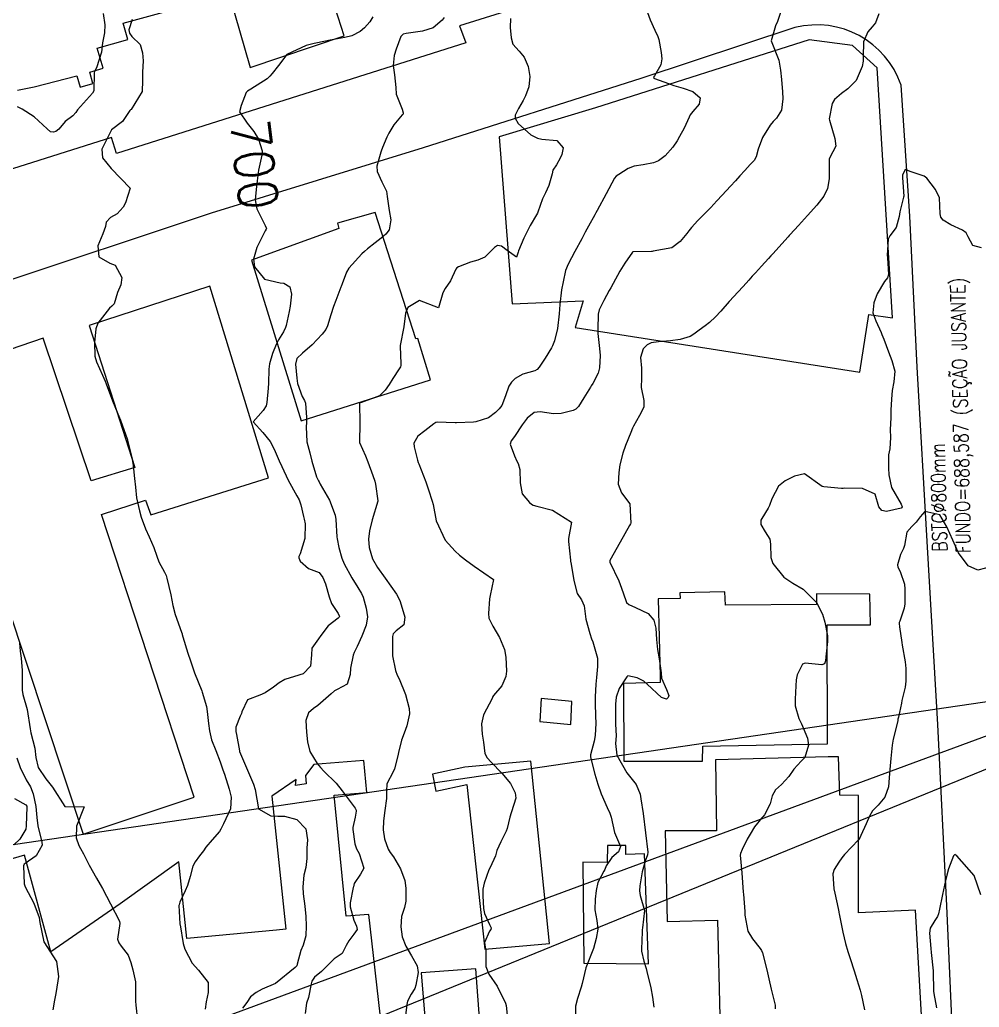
# Model space of a CAD drawing. Header units: metres. Extents: x 292545 to 299085, y 7450245 to 7463078.
# Drawn here: x 296868.1 to 296967.2, y 7452836.4 to 7452938.4 of the extents above; entities that cross this region are included whole.
import ezdxf
from ezdxf.enums import TextEntityAlignment as Align

# ---------------------------------------------------------------- set-up
doc = ezdxf.new("R2010")
doc.units = ezdxf.units.M
doc.linetypes.add('CONTINUO', pattern=[0])
for name, color, linetype in [('Cotas', 45, 'Continuous'), ('Curvas de Nivel 1m', 11, 'Continuous'), ('Curvas de Nivel 5m', 15, 'Continuous'), ('Edificações', 30, 'Continuous'), ('TEXTO', 45, 'Continuous'), ('Vias Primárias', 230, 'Continuous')]:
    doc.layers.add(name, color=color, linetype=linetype)
doc.styles.add('ROMANS', font='romans', dxfattribs={"height": 0.2})
doc.styles.add('Style-STANDARD', font='STANDARD.shx')

msp = doc.modelspace()

# ---------------------------------------------------------------- linework, layer by layer
at = {"layer": 'Curvas de Nivel 1m', "flags": 128}
for points, elevation in [([(296876.71, 7452939.03), (296876.87, 7452937.85), (296876.83, 7452937.03), (296876.63, 7452936), (296876.52, 7452935.04), (296875.99, 7452933.4), (296875.8, 7452933.05), (296875.77, 7452932.91), (296875.74, 7452931.05), (296875.6, 7452930.81), (296874.06, 7452929.07), (296873.86, 7452928.79), (296873.57, 7452928.46), (296872.77, 7452927.88), (296872.11, 7452927.08), (296871.79, 7452926.85), (296871.55, 7452926.78), (296871.27, 7452926.81), (296870.91, 7452927.1), (296869.57, 7452928.37), (296868.32, 7452929.13), (296867.84, 7452929.39)], 702), ([(296932.92, 7452939.15), (296933.18, 7452938.37), (296933.68, 7452937.3), (296933.99, 7452936.67), (296934.07, 7452936.35), (296934.31, 7452935), (296934.39, 7452934.35), (296934.28, 7452933.71), (296933.63, 7452932.6), (296933.54, 7452932.45), (296933.55, 7452932.36), (296933.62, 7452932.31), (296935.07, 7452931.79), (296935.62, 7452931.59), (296936.61, 7452931.32), (296937.61, 7452930.96), (296938.35, 7452930.3), (296938.24, 7452929.66), (296937.58, 7452928.91), (296937.32, 7452928.57), (296937.21, 7452928.31), (296936.7, 7452927.18), (296936.22, 7452926.32), (296935.98, 7452925.89), (296935.54, 7452925.22), (296934.73, 7452924.34), (296934.06, 7452923.82), (296933.52, 7452923.59), (296932.48, 7452923.41), (296931.52, 7452923.24), (296930.9, 7452923), (296929.94, 7452922.4), (296929.68, 7452922.22), (296929.5, 7452922), (296928.63, 7452920.41), (296927.7, 7452918.66), (296927.57, 7452918.43), (296927.54, 7452918.36), (296927.46, 7452918.22), (296926.82, 7452917.06), (296926.49, 7452916.44), (296926.12, 7452915.74), (296925.41, 7452914.45), (296924.72, 7452913.13), (296924.45, 7452912.46), (296924.19, 7452911.29), (296924.04, 7452910.47), (296923.86, 7452908.98), (296923.83, 7452908.47), (296923.79, 7452908.01), (296923.61, 7452906.48), (296923.3, 7452905.21), (296923.1, 7452904.68), (296922.99, 7452904.48), (296922.34, 7452903.43), (296921.73, 7452902.5), (296921.52, 7452902.25), (296921.27, 7452902.1), (296920.02, 7452901.76), (296919.25, 7452901.32), (296918.86, 7452900.93), (296918.58, 7452900.54), (296918.25, 7452899.52), (296917.88, 7452898.54), (296917.59, 7452898.18), (296917.21, 7452897.79), (296916.5, 7452897.26), (296915.2, 7452896.85), (296914.95, 7452896.82), (296913.2, 7452896.74), (296913.06, 7452896.74), (296911.2, 7452896.8), (296911.05, 7452896.76), (296910.83, 7452896.62), (296909.9, 7452895.92), (296909.18, 7452895.35), (296908.79, 7452894.65), (296908.8, 7452894.27), (296909.16, 7452892.89), (296909.23, 7452892.64), (296909.28, 7452892.51), (296910.02, 7452890.64), (296910.29, 7452889.81), (296910.68, 7452888.63), (296910.77, 7452888.3), (296911.08, 7452886.62), (296912.03, 7452884.61), (296913.04, 7452883.46), (296913.5, 7452883.06), (296914.1, 7452882.58), (296915.02, 7452881.94), (296917, 7452880.55), (296916.65, 7452878.89), (296916.6, 7452878.55), (296916.48, 7452877.04), (296916.54, 7452876.55), (296916.95, 7452875.71), (296917.63, 7452874.54), (296918.14, 7452873.32), (296918.28, 7452872.54), (296918.34, 7452871.09), (296918.28, 7452870.54), (296917.86, 7452869.56), (296917, 7452868.55), (296916.94, 7452868.47), (296916.86, 7452868.26), (296915.98, 7452866.56), (296915.76, 7452865.64), (296915.85, 7452864.56), (296915.97, 7452863.73), (296916.12, 7452862.56), (296916.35, 7452862.12), (296916.78, 7452861.68), (296917.88, 7452860.54), (296918.76, 7452859.46), (296919.25, 7452858.52), (296919.3, 7452857.96), (296918.86, 7452856.53), (296918.82, 7452856.43), (296918.71, 7452856), (296918.41, 7452854.82), (296918.31, 7452854.53), (296917.76, 7452853.46), (296917.36, 7452852.54), (296917.2, 7452852.01), (296916.66, 7452850.78), (296916.54, 7452850.55), (296916.03, 7452849.16), (296915.91, 7452848.56), (296915.9, 7452847.85), (296915.99, 7452846.56), (296916.09, 7452846.05), (296916.59, 7452844.91), (296916.75, 7452844.55), (296916.73, 7452844.4), (296916.58, 7452844.21), (296916.07, 7452843.04), (296916.16, 7452842.56), (296916.2, 7452842.21), (296916.23, 7452840.55), (296916.52, 7452839.77), (296917.38, 7452838.54), (296918.25, 7452836.77), (296918.31, 7452836.53), (296918.47, 7452835.2)], 697), ([(296946.69, 7452939.22), (296946.33, 7452938.2), (296946.13, 7452937.76), (296945.67, 7452936.21), (296946.49, 7452934.2), (296946.65, 7452933.18), (296946.76, 7452932.2), (296946.86, 7452930.95), (296946.88, 7452930.2), (296946.75, 7452929.03), (296946.25, 7452928.2), (296945.9, 7452927.87), (296945.57, 7452927.48), (296944.78, 7452926.22), (296944.33, 7452925.02), (296944.14, 7452924.23), (296943.92, 7452923.85), (296943.52, 7452923.43), (296942.95, 7452922.81), (296942.44, 7452922.25), (296942, 7452921.75), (296941.49, 7452921.2), (296940.64, 7452920.27), (296940.08, 7452919.67), (296939.46, 7452919), (296939.11, 7452918.64), (296938.78, 7452918.3), (296938.12, 7452917.63), (296937.44, 7452916.91), (296937.17, 7452916.58), (296936.97, 7452916.31), (296936.29, 7452915.46), (296935.42, 7452914.81), (296933.51, 7452914.46), (296933.41, 7452914.45), (296933.33, 7452914.45), (296931.41, 7452914.42), (296931.35, 7452914.38), (296930.56, 7452913.23), (296930.06, 7452912.4), (296929.37, 7452911.15), (296929.11, 7452910.67), (296928.97, 7452910.41), (296928.41, 7452909.36), (296927.93, 7452908.42), (296927.81, 7452907.95), (296927.77, 7452906.43), (296927.79, 7452905.95), (296927.95, 7452904.42), (296928.01, 7452903.7), (296927.95, 7452902.42), (296927.82, 7452901.86), (296927.25, 7452900.81), (296927.11, 7452900.57), (296927.02, 7452900.43), (296926.35, 7452899.32), (296925.8, 7452898.44), (296925.5, 7452898.16), (296925.22, 7452898.02), (296923.99, 7452897.69), (296923.21, 7452897.68), (296921.84, 7452897.87), (296921.21, 7452897.8), (296920.48, 7452897.23), (296919.97, 7452896.52), (296919.18, 7452895.34), (296918.83, 7452894.88), (296918.73, 7452894.53), (296919.16, 7452893.32), (296919.42, 7452892.79), (296919.55, 7452892.52), (296919.74, 7452891.93), (296919.75, 7452890.52), (296919.98, 7452889.39), (296920.71, 7452888.51), (296920.94, 7452888.34), (296921.1, 7452888.22), (296921.48, 7452888.11), (296923.09, 7452887.71), (296925.07, 7452886.46), (296924.75, 7452884.77), (296924.76, 7452884.46), (296924.97, 7452882.53), (296924.97, 7452882.46), (296925.03, 7452882.12), (296925.31, 7452880.46), (296925.65, 7452879.11), (296926.08, 7452878.44), (296926.37, 7452877.84), (296926.55, 7452876.44), (296926.94, 7452874.97), (296927.14, 7452874.43), (296927.26, 7452874.1), (296927.74, 7452872.42), (296927.75, 7452871.57), (296927.64, 7452870.42), (296927.57, 7452869.73), (296927.5, 7452868.42), (296927.51, 7452867.77), (296927.55, 7452866.42), (296927.56, 7452865.69), (296927.51, 7452864.42), (296927.4, 7452863.83), (296927.04, 7452862.43), (296927.04, 7452862.18), (296927.46, 7452860.42), (296927.78, 7452859.4), (296928.13, 7452858.42), (296928.73, 7452856.98), (296929.01, 7452856.41), (296929.15, 7452855.98), (296929.5, 7452854.4), (296930.12, 7452852.96), (296929.92, 7452852.4), (296929.23, 7452851.84), (296928.66, 7452850.98), (296928.49, 7452850.57), (296928.39, 7452850.41), (296927.8, 7452849.25), (296927.62, 7452848.42), (296927.5, 7452847.53), (296927.48, 7452846.42), (296927.69, 7452845.32), (296927.77, 7452844.42), (296927.61, 7452843.47), (296927.32, 7452842.43), (296926.53, 7452840.44), (296926.15, 7452838.8), (296926.06, 7452838.44), (296925.68, 7452837.26), (296925.48, 7452836.45), (296925.48, 7452835.44)], 696), ([(296879.69, 7452938.4), (296879.35, 7452937.34), (296879.41, 7452937), (296879.67, 7452936.66), (296880.5, 7452935.82), (296880.75, 7452934.98), (296880.81, 7452934.15), (296880.77, 7452932.98), (296880.74, 7452932.11), (296880.71, 7452930.98), (296879.58, 7452929.12), (296879.52, 7452929.06), (296879.46, 7452929), (296878.7, 7452927.87), (296877.55, 7452927.02), (296876.57, 7452925.03), (296876.61, 7452924.12), (296877.51, 7452923.02), (296879.48, 7452921), (296878.99, 7452919.48), (296878.77, 7452919.01), (296878.13, 7452918.34), (296877.45, 7452917.95), (296877, 7452917.47), (296876.92, 7452917.03), (296876.65, 7452916.26), (296876.15, 7452915.04), (296876.25, 7452913.88), (296877.4, 7452913.23), (296877.93, 7452913.01), (296878.62, 7452911.77), (296878.51, 7452911.01), (296878.17, 7452910.19), (296877.84, 7452909.02), (296877.58, 7452908.78), (296877.34, 7452908.58), (296876.16, 7452907.04), (296875.92, 7452906.44), (296875.79, 7452905.04), (296875.85, 7452903.61), (296876, 7452903.04), (296876.62, 7452901.66), (296876.91, 7452901.03), (296877, 7452900.78), (296877.23, 7452900.12), (296877.65, 7452899.02), (296877.97, 7452898.26), (296878.5, 7452897.01), (296879.17, 7452895.1), (296879.2, 7452895), (296879.22, 7452894.95), (296879.7, 7452892.99), (296879.8, 7452892.33), (296879.94, 7452890.99), (296880.03, 7452890.08), (296880.15, 7452888.99), (296880.45, 7452887.63), (296880.63, 7452886.98), (296881.07, 7452885.79), (296881.43, 7452884.97), (296881.92, 7452883.85), (296882.22, 7452882.96), (296882.44, 7452882.37), (296883.02, 7452881.31), (296883.2, 7452880.95), (296883.28, 7452880.67), (296883.67, 7452878.95), (296883.88, 7452877.86), (296884.12, 7452876.94), (296884.78, 7452875.09), (296884.84, 7452874.93), (296884.86, 7452874.86), (296884.93, 7452874.62), (296885.45, 7452872.92), (296885.7, 7452872.13), (296886.12, 7452870.92), (296886.87, 7452869.06), (296886.92, 7452868.91), (296887.35, 7452867.41), (296887.44, 7452866.9), (296887.59, 7452865.66), (296887.67, 7452864.9), (296887.88, 7452863.97), (296888.33, 7452862.89), (296888.78, 7452861.71), (296888.98, 7452861.09), (296889.05, 7452860.89), (296889.22, 7452860.43), (296889.72, 7452858.88), (296889.91, 7452858.05), (296889.85, 7452856.87), (296889.13, 7452855.3), (296888.91, 7452854.89), (296888.85, 7452854.74), (296888.7, 7452854.51), (296887.95, 7452853.64), (296887.31, 7452852.9), (296887.04, 7452852.53), (296886.66, 7452852), (296886.19, 7452851.38), (296885.94, 7452850.92), (296885.68, 7452849.87), (296885.4, 7452848.92), (296885.15, 7452848.39), (296884.61, 7452847.2), (296884.53, 7452846.93), (296884.52, 7452846.85), (296884.59, 7452845.64), (296884.62, 7452844.93), (296884.63, 7452844.88), (296884.95, 7452842.93), (296885.12, 7452842.35), (296885.88, 7452840.92), (296886.53, 7452840.19), (296887.55, 7452838.9), (296887.53, 7452837.87), (296887.32, 7452836.9), (296887.22, 7452836.16)], 701), ([(296911.92, 7452938.62), (296911.69, 7452938.34), (296910.76, 7452937.55), (296909.68, 7452937.19), (296907.99, 7452936.98), (296907.68, 7452936.91), (296907.42, 7452936.67), (296906.97, 7452935.36), (296906.75, 7452934.68), (296906.65, 7452933.67), (296906.77, 7452932.68), (296906.91, 7452931.38), (296906.95, 7452930.68), (296907.59, 7452929.13), (296907.68, 7452928.77), (296907.69, 7452928.67), (296907.65, 7452928.6), (296907.58, 7452928.55), (296906.71, 7452927.53), (296906.21, 7452926.68), (296905.98, 7452926.26), (296905.54, 7452925.19), (296905.42, 7452924.81), (296905.37, 7452924.69), (296904.96, 7452923.25), (296905, 7452922.7), (296905.49, 7452921.64), (296905.94, 7452920.69), (296906.03, 7452920.13), (296906.24, 7452918.68), (296906.41, 7452917.72), (296906.24, 7452916.68), (296905.89, 7452916.22), (296905.42, 7452915.82), (296904.79, 7452915.32), (296904.01, 7452914.7), (296903.68, 7452914.44), (296903.41, 7452914.21), (296902.08, 7452912.73), (296901.82, 7452912.3), (296901.37, 7452911.11), (296901.27, 7452910.83), (296901.24, 7452910.74), (296900.71, 7452909.39), (296900.48, 7452908.75), (296900.2, 7452907.88), (296899.87, 7452906.75), (296899.69, 7452906.38), (296899.3, 7452905.89), (296898.29, 7452904.78), (296897.28, 7452903.95), (296896.7, 7452903.37), (296896.55, 7452902.8), (296896.69, 7452901.35), (296896.78, 7452900.79), (296897.23, 7452899.47), (296897.49, 7452899.05), (296897.6, 7452898.78), (296897.71, 7452897.29), (296897.7, 7452896.78), (296897.66, 7452896.32), (296897.74, 7452894.78), (296898.04, 7452893.65), (296898.26, 7452892.77), (296898.74, 7452891.15), (296898.92, 7452890.76), (296898.99, 7452890.63), (296899.12, 7452890.39), (296900.06, 7452888.75), (296900.64, 7452887.2), (296900.72, 7452886.74), (296900.84, 7452884.96), (296900.87, 7452884.74), (296901.04, 7452883.87), (296901.35, 7452882.74), (296901.6, 7452882.16), (296902.37, 7452880.73), (296902.99, 7452879.71), (296903.36, 7452879.09), (296903.53, 7452878.71), (296903.87, 7452877.6), (296903.98, 7452876.7), (296903.84, 7452875.82), (296903.4, 7452874.71), (296902.92, 7452873.64), (296902.63, 7452873.01), (296902.53, 7452872.72), (296902.24, 7452871.39), (296902.19, 7452870.73), (296901.89, 7452869.72), (296900.87, 7452869.18), (296900.58, 7452869.03), (296900.24, 7452868.75), (296898.85, 7452867.53), (296898.41, 7452867.21), (296897.9, 7452866.78), (296897.62, 7452865.99), (296897.68, 7452864.78), (296897.79, 7452863.79), (296898.04, 7452862.78), (296898.78, 7452861.53), (296899.13, 7452861.12), (296899.49, 7452860.76), (296900.75, 7452859.49), (296901.38, 7452858.73), (296902.73, 7452856.93), (296902.82, 7452856.72), (296902.83, 7452856.61), (296902.72, 7452856), (296902.49, 7452854.94), (296902.49, 7452854.72), (296902.68, 7452853.23), (296902.87, 7452852.72), (296903.14, 7452852.24), (296903.61, 7452850.71), (296903.27, 7452850.09), (296902.63, 7452849.13), (296902.54, 7452848.8), (296902.52, 7452848.72), (296902.19, 7452847.14), (296902.19, 7452846.72), (296902.59, 7452845.35), (296902.87, 7452844.72), (296902.93, 7452844.37), (296902.57, 7452843.91), (296902.06, 7452843.22), (296901.79, 7452842.73), (296901.37, 7452841.9), (296900.54, 7452841.34), (296899.92, 7452840.75), (296899.24, 7452840.04), (296898.51, 7452839.46), (296898.24, 7452839.03), (296898.17, 7452838.77), (296897.9, 7452837.37), (296897.68, 7452836.78), (296897.56, 7452835.69)], 699), ([(296918.78, 7452938.53), (296918.74, 7452937.59), (296918.84, 7452936.53), (296919, 7452935.86), (296919.66, 7452935.13), (296920.19, 7452934.51), (296920.58, 7452933.57), (296920.76, 7452932.51), (296920.66, 7452931.46), (296920.32, 7452930.51), (296920.07, 7452930.04), (296919.58, 7452929.22), (296919.25, 7452928.52), (296919.24, 7452928.2), (296919.56, 7452927.65), (296920.87, 7452926.51), (296921.55, 7452926.15), (296921.99, 7452926.06), (296923.55, 7452925.91), (296924.21, 7452925.14), (296924.07, 7452924.47), (296923.9, 7452924.1), (296923.52, 7452923.41), (296923.13, 7452922.86), (296923.05, 7452922.48), (296922.73, 7452921.25), (296922.37, 7452920.49), (296922.08, 7452919.89), (296921.58, 7452918.5), (296921.55, 7452918.41), (296921.46, 7452918.24), (296920.81, 7452917.14), (296920.48, 7452916.51), (296920.13, 7452915.81), (296919.6, 7452914.52), (296919.57, 7452914.36), (296919.4, 7452913.86), (296918.42, 7452914.53), (296917.85, 7452914.98), (296917.42, 7452915.05), (296917.12, 7452914.85), (296916.85, 7452914.56), (296916.12, 7452913.84), (296915.4, 7452913.56), (296914.64, 7452913.33), (296913.39, 7452912.85), (296913.23, 7452912.76), (296913.12, 7452912.6), (296912.58, 7452911.41), (296912.03, 7452910.61), (296911.79, 7452910.18), (296911.34, 7452908.62), (296909.35, 7452909.38), (296908.17, 7452908.66), (296907.93, 7452908.07), (296907.73, 7452906.66), (296907.37, 7452904.74), (296907.37, 7452904.67), (296907.45, 7452902.84), (296907.45, 7452902.67), (296907.41, 7452902.53), (296907.27, 7452902.32), (296906.61, 7452901.32), (296906.22, 7452900.68), (296905.82, 7452900.1), (296905.23, 7452899.54), (296903.36, 7452898.85), (296903.22, 7452898.81), (296903.18, 7452898.76), (296903.17, 7452898.72), (296903.2, 7452896.72), (296903.17, 7452894.72), (296903.79, 7452893.34), (296904.04, 7452892.71), (296904.54, 7452891.3), (296904.75, 7452890.7), (296904.82, 7452890.4), (296905.05, 7452888.69), (296905.05, 7452888.63), (296904.46, 7452886.7), (296904.2, 7452885.57), (296904.11, 7452884.7), (296904.18, 7452883.84), (296904.51, 7452882.7), (296905.02, 7452881.78), (296905.83, 7452880.68), (296906.99, 7452879.03), (296907.2, 7452878.67), (296907.36, 7452878.28), (296907.86, 7452876.66), (296907.76, 7452875.85), (296906.94, 7452875.24), (296906.66, 7452874.95), (296906.59, 7452874.67), (296906.56, 7452873.03), (296906.57, 7452872.67), (296906.9, 7452871.14), (296907.07, 7452870.67), (296907.25, 7452870.3), (296907.91, 7452868.66), (296908.29, 7452867.21), (296908.32, 7452866.66), (296908.06, 7452865.42), (296907.77, 7452864.66), (296907.52, 7452863.94), (296907.21, 7452862.67), (296907.13, 7452862.32), (296906.78, 7452860.99), (296906.63, 7452860.67), (296906, 7452859.44), (296905.94, 7452858.68), (296905.97, 7452857.92), (296905.8, 7452856.68), (296905.64, 7452855.61), (296905.61, 7452854.69), (296905.74, 7452853.75), (296906.14, 7452852.68), (296906.34, 7452852.35), (296906.67, 7452851.89), (296907.41, 7452850.66), (296907.84, 7452849.45), (296907.96, 7452848.66), (296907.96, 7452847.3), (296907.8, 7452846.66), (296907.52, 7452845.73), (296907.42, 7452844.66), (296907.58, 7452843.64), (296907.97, 7452842.66), (296908.54, 7452841.68), (296909.12, 7452840.64), (296909.22, 7452839.95), (296908.99, 7452838.65), (296908.87, 7452838.28), (296908.49, 7452837.69), (296908.14, 7452836.99), (296908.06, 7452836.65), (296907.89, 7452835.23)], 698), ([(296967.42, 7452914.81), (296966.52, 7452915.06), (296966.02, 7452915.97), (296965.83, 7452916.36), (296965.44, 7452916.64), (296964.24, 7452917.2), (296963.45, 7452917.68), (296963.22, 7452918), (296963.13, 7452918.33), (296963.08, 7452920), (296962.65, 7452920.85), (296961.75, 7452922.02), (296961.5, 7452922.22), (296960.14, 7452922.67), (296959.51, 7452922.9), (296959.24, 7452922.31), (296959.25, 7452922.05), (296959.37, 7452920.16), (296959.36, 7452920.05), (296958.98, 7452918.53), (296958.92, 7452918.06), (296958.59, 7452916.91), (296957.93, 7452916.07), (296957.77, 7452915.73), (296957.67, 7452914.07), (296957.69, 7452913.79), (296957.8, 7452912.07), (296957.71, 7452911.73), (296957.38, 7452911.33), (296956.63, 7452910.08), (296956.3, 7452909.14), (296956.2, 7452908.09), (296956.51, 7452907.26), (296957.05, 7452906.07), (296957.12, 7452905.88), (296957.31, 7452905.37), (296957.8, 7452904.06), (296958.16, 7452903.18), (296958.44, 7452902.06), (296958.34, 7452900.97), (296958.18, 7452900.06), (296958.1, 7452899.19), (296958.06, 7452898.06), (296958.03, 7452897.24), (296957.98, 7452896.06), (296958.02, 7452895.23), (296957.93, 7452894.06), (296957.81, 7452893.42), (296957.81, 7452892.06), (296957.84, 7452891.36), (296958.11, 7452890.06), (296959.11, 7452888.33), (296959.2, 7452888.05), (296959.18, 7452887.97), (296959.1, 7452887.92), (296957.58, 7452887.58), (296957.1, 7452887.68), (296956.81, 7452888.07), (296956.41, 7452889.38), (296955.12, 7452889.94), (296953.27, 7452889.97), (296953.12, 7452889.95), (296952.94, 7452889.94), (296951.12, 7452890.12), (296950.94, 7452890.15), (296949.14, 7452891.45), (296948.11, 7452891.21), (296947.13, 7452890.73), (296946.44, 7452890.2), (296945.77, 7452888.88), (296945.52, 7452888.21), (296945.38, 7452887.93), (296945.09, 7452887.46), (296944.63, 7452886.67), (296944.62, 7452886.22), (296945.07, 7452885.49), (296945.54, 7452884.7), (296945.62, 7452884.21), (296945.65, 7452882.82), (296945.86, 7452882.21), (296947.01, 7452880.78), (296947.93, 7452880.18), (296949, 7452879.54), (296950.35, 7452878.16), (296950.97, 7452876.97), (296951.23, 7452876.15), (296951.51, 7452874.72), (296951.51, 7452874.14), (296951.32, 7452872.55), (296951.29, 7452872.14), (296951.2, 7452871.85), (296950.91, 7452871.73), (296949.18, 7452871.89), (296948.91, 7452871.8), (296948.36, 7452870.71), (296948.27, 7452870.18), (296948.24, 7452869.55), (296948.15, 7452868.18), (296948.16, 7452867.49), (296948.55, 7452866.17), (296948.83, 7452865.62), (296949.44, 7452864.16), (296949.54, 7452863.43), (296949.15, 7452862.17), (296948.99, 7452861.97), (296948.79, 7452861.78), (296948.02, 7452860.94), (296947.51, 7452860.19), (296946.75, 7452859.37), (296946.13, 7452858.82), (296945.79, 7452858.21), (296945.57, 7452857.38), (296944.99, 7452856.22), (296944.87, 7452856.07), (296944.72, 7452855.93), (296943.95, 7452854.98), (296943.5, 7452854.23), (296943.21, 7452853.71), (296942.68, 7452852.65), (296942.52, 7452852.24), (296942.49, 7452852.06), (296942.65, 7452850.24), (296942.81, 7452848.24), (296942.82, 7452848.04), (296942.96, 7452846.24), (296942.98, 7452845.85), (296943.29, 7452844.23), (296943.74, 7452843.41), (296944.55, 7452842.43), (296944.69, 7452842.22), (296944.78, 7452841.98), (296945.23, 7452840.21), (296945.45, 7452839.28), (296945.7, 7452838.21), (296946.11, 7452836.58), (296946.11, 7452836.2)], 694), ([(296968.62, 7452881.94), (296967.02, 7452881.51), (296966.03, 7452881.97), (296965.04, 7452883.3), (296964.72, 7452883.98), (296964.44, 7452884.6), (296963.82, 7452885.99), (296963.09, 7452887.23), (296961.55, 7452887.57), (296961.09, 7452887.03), (296960.65, 7452886.47), (296960.22, 7452886.04), (296959.68, 7452885.43), (296959.47, 7452884.05), (296959.34, 7452883.75), (296959.04, 7452883.13), (296958.73, 7452882.05), (296958.78, 7452881.82), (296959.02, 7452881.36), (296959.45, 7452880.05), (296959.5, 7452879.54), (296959.48, 7452878.04), (296959.43, 7452877.59), (296958.96, 7452876.24), (296958.9, 7452876.1), (296958.89, 7452876.05), (296958.9, 7452875.99), (296958.95, 7452875.65), (296959.18, 7452874.05), (296959.23, 7452873.75), (296959.54, 7452872.04), (296959.6, 7452871.34), (296959.6, 7452870.04), (296959.51, 7452869.41), (296959.19, 7452868.05), (296959.13, 7452867.77), (296958.84, 7452866.34), (296958.78, 7452866.11), (296958.76, 7452866.05), (296958.75, 7452865.96), (296958.3, 7452864.06), (296958.19, 7452863.44), (296958.03, 7452862.06), (296957.94, 7452860.9), (296957.88, 7452860.06), (296957.79, 7452859.11), (296957.44, 7452858.07), (296956.73, 7452857.23), (296956.16, 7452856.65), (296955.83, 7452856.09), (296955.51, 7452855.29), (296954.96, 7452854.1), (296954.87, 7452853.92), (296954.69, 7452853.64), (296953.26, 7452852.12), (296952.99, 7452851.8), (296952.66, 7452851.33), (296952.2, 7452850.59), (296952.07, 7452850.14), (296952.17, 7452848.59), (296952.25, 7452848.13), (296952.61, 7452846.55), (296952.68, 7452846.21), (296952.69, 7452846.13), (296952.71, 7452846.02), (296953.1, 7452844.12), (296953.37, 7452842.93), (296953.6, 7452842.11), (296953.83, 7452841.4), (296954.25, 7452840.1), (296954.52, 7452839.23), (296954.87, 7452838.1), (296955.03, 7452837.56), (296955.31, 7452836.09)], 693), ([(296868.04, 7452874.02), (296868.12, 7452873.13), (296868.21, 7452872.43), (296868.32, 7452871.13), (296868.34, 7452869.66), (296868.33, 7452869.13), (296868.4, 7452868.67), (296868.84, 7452867.12), (296869.15, 7452865.12), (296869.24, 7452864.69), (296869.63, 7452863.11), (296869.74, 7452862.15), (296869.99, 7452861.11), (296870.76, 7452859.94), (296871.45, 7452859.09), (296872.72, 7452857.08), (296874.72, 7452857.05), (296873.93, 7452855.06), (296873.9, 7452853.84), (296874.19, 7452853.06), (296874.36, 7452852.74), (296874.66, 7452852.19), (296875.25, 7452851.04), (296876, 7452849.68), (296876.39, 7452849.03), (296876.63, 7452848.61), (296877.44, 7452847.02), (296878.37, 7452845.23), (296878.41, 7452845.01), (296878.18, 7452843.4), (296878.32, 7452843.01), (296878.55, 7452842.68), (296879.26, 7452841.72), (296879.54, 7452840.99), (296879.76, 7452840.23), (296880.02, 7452838.99), (296880.03, 7452837.44), (296880.04, 7452836.99), (296880.06, 7452836.57), (296880.23, 7452834.98)], 702), ([(296867.78, 7452862.13), (296868.11, 7452861.13), (296868.75, 7452859.84), (296869.2, 7452859.12), (296869.45, 7452858.4), (296869.73, 7452857.11), (296869.85, 7452855.97), (296869.94, 7452855.11), (296870.37, 7452853.41), (296870.39, 7452853.1), (296869.77, 7452852), (296868.65, 7452851.22), (296868.53, 7452851.12), (296868.48, 7452850.95), (296868.52, 7452849.12), (296868.63, 7452848.78), (296869.54, 7452847.11), (296870.07, 7452845.63), (296870.16, 7452845.1), (296870.55, 7452843.1), (296871.87, 7452841.09), (296872.08, 7452839.52), (296872.01, 7452839.09), (296871.81, 7452837.77), (296871.68, 7452837.09), (296871.48, 7452836.08)], 703), ([(296867.53, 7452857.93), (296868.72, 7452857.26), (296868.8, 7452857.12), (296868.81, 7452857.03), (296868.75, 7452855.12), (296868.74, 7452855.08), (296868.7, 7452854.75), (296868.1, 7452853.72), (296867.48, 7452853.14)], 704), ([(296967.33, 7452847.95), (296966.64, 7452849.96), (296964.87, 7452851.98), (296964.67, 7452852.15), (296964.53, 7452851.98), (296963.99, 7452850.65), (296963.82, 7452849.99), (296963.6, 7452848.96), (296963.37, 7452848), (296963.08, 7452846.47), (296962.98, 7452846), (296962.88, 7452845.73), (296962.59, 7452845.32), (296962.09, 7452844.51), (296962.05, 7452844.02), (296962.16, 7452842.41), (296962.2, 7452842.01), (296962.42, 7452840.12), (296962.42, 7452840.01), (296962.45, 7452838.06), (296962.46, 7452838.01), (296962.5, 7452837.77), (296962.76, 7452836.28)], 692)]:
    msp.add_lwpolyline(points, dxfattribs=dict(at, elevation=elevation))
at = {"layer": 'Curvas de Nivel 5m', "flags": 128}
for points, elevation in [([(296956.8, 7452938.98), (296956.46, 7452938.08), (296956.13, 7452937.64), (296955.68, 7452937.13), (296955.22, 7452936.1), (296955.19, 7452934.56), (296955.2, 7452934.1), (296955.09, 7452933.55), (296954.46, 7452932.11), (296953.61, 7452931.25), (296952.96, 7452930.78), (296952.22, 7452930.13), (296952, 7452929.73), (296951.68, 7452928.14), (296951.7, 7452928.01), (296952.26, 7452926.13), (296952.37, 7452925.31), (296951.74, 7452924.14), (296951.68, 7452923.99), (296951.69, 7452922.14), (296951.69, 7452921.95), (296951.49, 7452920.94), (296951.14, 7452920.15), (296950.41, 7452919.21), (296949.45, 7452918.17), (296948.5, 7452917.12), (296947.65, 7452916.19), (296947.54, 7452916.08), (296947.43, 7452915.95), (296945.84, 7452914.21), (296945.64, 7452913.99), (296945.41, 7452913.72), (296944.7, 7452912.92), (296944.05, 7452912.23), (296943.73, 7452911.89), (296943.38, 7452911.49), (296942.79, 7452910.83), (296942.25, 7452910.25), (296941.82, 7452909.79), (296941.35, 7452909.26), (296940.49, 7452908.27), (296939.94, 7452907.68), (296939.33, 7452907.1), (296938.87, 7452906.75), (296938.24, 7452906.3), (296937.71, 7452905.91), (296937.31, 7452905.66), (296936.28, 7452905.34), (296935.3, 7452905.22), (296934.06, 7452905.11), (296933.3, 7452905.01), (296932.87, 7452904.79), (296932.47, 7452904.37), (296932.19, 7452903.47), (296932.28, 7452902.37), (296932.28, 7452901.35), (296932.26, 7452900.37), (296932.55, 7452899.05), (296932.55, 7452898.37), (296932.08, 7452897.5), (296931.45, 7452896.38), (296931.37, 7452896.2), (296931.19, 7452895.74), (296930.65, 7452894.39), (296930.38, 7452893.6), (296930.07, 7452892.4), (296929.94, 7452891.6), (296929.88, 7452890.4), (296930.22, 7452889.5), (296931.1, 7452888.38), (296931.19, 7452886.38), (296931.16, 7452886.29), (296931.07, 7452886.12), (296930.1, 7452884.39), (296929.03, 7452882.51), (296929.01, 7452882.44), (296929.01, 7452882.41), (296929.03, 7452882.34), (296929.94, 7452880.4), (296930.24, 7452879.64), (296930.66, 7452878.38), (296930.76, 7452878.17), (296930.98, 7452877.96), (296931.68, 7452877.67), (296932.97, 7452877.02), (296933.58, 7452876.35), (296933.78, 7452875.52), (296933.84, 7452874.35), (296933.96, 7452873.31), (296934.13, 7452872.35), (296934.31, 7452870.92), (296934.36, 7452870.35), (296934.87, 7452869.19), (296935.1, 7452868.57), (296935.06, 7452868.34), (296934.86, 7452868.2), (296934.37, 7452868.34), (296932.88, 7452869.74), (296932.55, 7452870.03), (296931.86, 7452870.38), (296930.89, 7452870.58), (296930.77, 7452870.5), (296930.7, 7452870.39), (296929.99, 7452869.28), (296929.67, 7452868.4), (296929.6, 7452867.66), (296929.6, 7452866.4), (296929.62, 7452865.61), (296929.66, 7452864.4), (296929.62, 7452863.59), (296929.73, 7452862.4), (296930.77, 7452860.56), (296930.91, 7452860.39), (296931.75, 7452859.38), (296932.14, 7452858.37), (296932.24, 7452857.87), (296932.47, 7452856.36), (296932.69, 7452854.36), (296932.94, 7452852.36), (296932.91, 7452852.11), (296932.66, 7452851.44), (296932.35, 7452850.36), (296932.12, 7452848.88), (296932.09, 7452848.37), (296932.16, 7452847.91), (296932.6, 7452846.36), (296932.38, 7452844.56), (296932.37, 7452844.36), (296932.36, 7452844.15), (296932.3, 7452842.36), (296932.31, 7452842.13), (296932.54, 7452841.11), (296932.76, 7452840.36), (296932.85, 7452840.03), (296933.25, 7452838.35), (296933.44, 7452837.41), (296933.56, 7452836.35)], 695), ([(296904.56, 7452938.7), (296904.22, 7452938.18), (296903.69, 7452937.56), (296903.24, 7452937.16), (296902.38, 7452936.73), (296901.67, 7452936.55), (296900.14, 7452936.28), (296899.67, 7452936.17), (296898.5, 7452935.93), (296897.66, 7452935.71), (296895.65, 7452934.81), (296894.81, 7452933.65), (296894.16, 7452932.82), (296893.91, 7452932.54), (296893.62, 7452932.29), (296891.95, 7452931.2), (296891.6, 7452930.99), (296891.53, 7452930.93), (296891.48, 7452930.86), (296890.93, 7452929.53), (296890.79, 7452928.87), (296891.57, 7452927.71), (296892.25, 7452926.85), (296892.74, 7452926.03), (296893.13, 7452924.84), (296893.09, 7452924.4), (296892.74, 7452922.84), (296892.61, 7452921.73), (296892.49, 7452920.84), (296892.41, 7452919.79), (296892.56, 7452918.84), (296893.44, 7452917.14), (296893.55, 7452916.83), (296893.54, 7452916.73), (296893.43, 7452916.56), (296892.58, 7452914.84), (296892.22, 7452913.66), (296892.31, 7452912.85), (296893.37, 7452911.58), (296894.97, 7452911.21), (296895.37, 7452911.16), (296895.96, 7452910.8), (296896.14, 7452910.02), (296896.02, 7452908.8), (296895.91, 7452908.23), (296895.58, 7452906.81), (296895.52, 7452906.6), (296895.31, 7452906.14), (296894.8, 7452905.32), (296894.57, 7452904.82), (296894.2, 7452903.91), (296893.88, 7452902.82), (296893.81, 7452902.28), (296893.77, 7452900.82), (296893.75, 7452900.31), (296893.59, 7452898.83), (296893.53, 7452898.51), (296893.21, 7452898), (296892.2, 7452896.85), (296893.19, 7452895.73), (296893.94, 7452894.82), (296894.34, 7452894), (296894.88, 7452892.81), (296895.14, 7452892.21), (296895.8, 7452890.8), (296896.71, 7452889.19), (296896.93, 7452888.79), (296897.1, 7452888.28), (296897.37, 7452887.07), (296897.44, 7452886.78), (296897.56, 7452886.3), (296897.53, 7452884.78), (296897.04, 7452883.19), (296896.9, 7452882.93), (296896.9, 7452882.79), (296897.03, 7452882.44), (296897.91, 7452881.67), (296899.01, 7452881.27), (296899.39, 7452880.76), (296899.66, 7452880.09), (296900.04, 7452878.75), (296900.29, 7452878.07), (296900.97, 7452877.05), (296901.09, 7452876.74), (296901.06, 7452876.64), (296900.96, 7452876.54), (296899.94, 7452875.77), (296899.16, 7452874.77), (296898.93, 7452874.41), (296898.25, 7452873.45), (296898.2, 7452872.78), (296898.1, 7452871.58), (296897.35, 7452870.79), (296896.99, 7452870.69), (296896.89, 7452870.68), (296895.45, 7452870.23), (296894.88, 7452869.88), (296894.27, 7452869.42), (296893.43, 7452868.83), (296892.86, 7452868.61), (296891.6, 7452868.11), (296891.02, 7452866.86), (296890.98, 7452866.72), (296890.84, 7452866.42), (296890.41, 7452865.28), (296890.4, 7452864.86), (296890.48, 7452864.54), (296890.77, 7452862.86), (296890.78, 7452862.84), (296890.79, 7452862.79), (296891.59, 7452860.85), (296892.21, 7452859.39), (296892.38, 7452858.84), (296892.72, 7452856.84), (296894.02, 7452856.13), (296894.72, 7452856.09), (296895.42, 7452856.1), (296896.71, 7452855.75), (296897.63, 7452854.78), (296897.81, 7452853.65), (296897.74, 7452852.78), (296897.73, 7452851.71), (296897.61, 7452850.78), (296897.43, 7452849.99), (296897.31, 7452848.78), (296897.34, 7452848.06), (296897.51, 7452846.78), (296897.63, 7452845.74), (296897.66, 7452844.78), (296897.62, 7452843.73), (296897.35, 7452842.78), (296897.11, 7452842.23), (296896.73, 7452840.79), (296896.68, 7452840.64), (296896.53, 7452840.47), (296894.51, 7452838.82), (296893.11, 7452838.23), (296892.5, 7452837.86), (296891.91, 7452837.42), (296891.53, 7452836.85), (296891.09, 7452836.24)], 700)]:
    msp.add_lwpolyline(points, dxfattribs=dict(at, elevation=elevation))
at = {"layer": 'Edificações'}
for points in [[(296889.23, 7452942.67), (296891.88, 7452933.46), (296901.6, 7452936.72), (296900.34, 7452940.61)], [(296867.85, 7452931.12), (296869.58, 7452931.46), (296873.96, 7452932.6), (296874.31, 7452931.41), (296875.62, 7452931.81), (296875.32, 7452932.97), (296876.69, 7452933.37), (296876.08, 7452935.44), (296879.24, 7452936.36), (296878.75, 7452938.04), (296884.44, 7452939.57)], [(296905.48, 7452834.13), (296904.12, 7452845.93), (296901.8, 7452845.75), (296900.56, 7452858.27), (296903.93, 7452858.55), (296903.63, 7452861.85), (296898.45, 7452861.44), (296897.6, 7452860.29), (296897.66, 7452859.42), (296896.57, 7452859.26), (296896.62, 7452859.88), (296894.12, 7452858.15), (296895.55, 7452844.42), (296894.58, 7452844.31), (296885.32, 7452843.45), (296884.5, 7452851.37), (296878.46, 7452847.03), (296871.3, 7452842.08), (296868.58, 7452852.05), (296863.71, 7452850.67)], [(296915.63, 7452834.31), (296915.2, 7452840.31), (296909.52, 7452839.9), (296909.98, 7452834.49)]]:
    msp.add_lwpolyline(points, dxfattribs=at)
for points in [[(296958.2, 7452907.58), (296956.64, 7452933.42), (296954.1, 7452935.74), (296949.61, 7452936.3), (296927.55, 7452929.29), (296917.61, 7452926.29), (296918.94, 7452909.02), (296926.26, 7452909.34), (296925.45, 7452906.6), (296954.85, 7452901.98), (296955.78, 7452907.92)], [(296910.49, 7452901.17), (296909.18, 7452905.46), (296908.99, 7452905.42), (296904.78, 7452918.48), (296900.9, 7452917.35), (296901.02, 7452916.8), (296892.02, 7452913.56), (296897.15, 7452896.94)], [(296893.78, 7452891.04), (296887.7, 7452910.85), (296875.25, 7452906.8), (296879.98, 7452892.13), (296875.45, 7452890.73), (296870.5, 7452905.49), (296858.92, 7452901.54), (296874.63, 7452854.24), (296886.09, 7452858.05), (296876.51, 7452887.28), (296881.08, 7452888.76), (296881.61, 7452887.24)], [(296951.49, 7452863.57), (296951.47, 7452875.86), (296955.95, 7452875.87), (296955.86, 7452879.02), (296950.38, 7452879.06), (296950.35, 7452877.96), (296940.98, 7452877.88), (296940.91, 7452879.26), (296936.25, 7452879.18), (296936.27, 7452878.59), (296934.02, 7452878.55), (296934.22, 7452870.57), (296934.22, 7452869.9), (296930.42, 7452869.82), (296930.47, 7452861.77), (296938.58, 7452861.78), (296938.63, 7452863.33)], [(296921.92, 7452868.25), (296921.8, 7452865.87), (296924.99, 7452865.55), (296925.09, 7452867.95)], [(296922.78, 7452842.93), (296920.85, 7452861.79), (296914.05, 7452861.15), (296910.7, 7452860.44), (296911.05, 7452858.69), (296914.27, 7452859.37), (296916.1, 7452842.34)], [(296961.57, 7452829.47), (296960.6, 7452846.4), (296954.72, 7452846.12), (296954.72, 7452858.24), (296952.77, 7452858.25), (296952.63, 7452862.24), (296951.56, 7452862.24), (296939.94, 7452861.91), (296940.03, 7452854.58), (296934.74, 7452854.58), (296934.93, 7452845.2), (296940.14, 7452845.36), (296940.64, 7452825.5), (296954.64, 7452828.07)], [(296933.01, 7452840.83), (296932.6, 7452852.19), (296930.68, 7452852.14), (296930.66, 7452853.05), (296928.77, 7452853.06), (296928.74, 7452851.3), (296926.25, 7452851.33), (296926.35, 7452840.89)]]:
    msp.add_lwpolyline(points, close=True, dxfattribs=at)
at = {"layer": 'TEXTO', "linetype": 'CONTINUO'}
for points in [[(296775, 7452839.59, 0), (296976.2, 7452869.15, 0)], [(296981.65, 7452866.58, 0), (296774.58, 7452782.01, 0)], [(296783.26, 7452796.25, 0), (296975.45, 7452867.2, 0)]]:
    msp.add_polyline3d(points, dxfattribs=at)
at = {"layer": 'Vias Primárias'}
for points in [[(296968.75, 7452978.46), (296965.75, 7452959.02, -0.246103), (296961.6, 7452952.01), (296952.28, 7452949.89), (296913.48, 7452937.77), (296914.16, 7452936.01), (296878.08, 7452924.55), (296877.57, 7452926.21), (296841.4, 7452914.77)], [(296856.51, 7452810.28), (296890.01, 7452815.58), (296921.99, 7452820.46), (296956.28, 7452825.69), (296961.96, 7452826.4, 0.263964), (296964.57, 7452829.76), (296963.82, 7452846.84), (296962.91, 7452865.58), (296961.84, 7452883.89), (296960.77, 7452902.48), (296960.01, 7452918.09), (296959.1, 7452931.62, 0.391453), (296948.14, 7452937.57), (296932.24, 7452932.3), (296909.73, 7452925.16), (296887.85, 7452918.39), (296865.26, 7452910.89), (296840.18, 7452902.85), (296827.21, 7452898.45, 0.437597), (296825.78, 7452895.25), (296826.98, 7452890.65)]]:
    msp.add_lwpolyline(points, format="xyb", dxfattribs=at)

# ---------------------------------------------------------------- texts
at = {"layer": 'Cotas', "style": 'Style-STANDARD'}
msp.add_text('700', height=4, rotation=276.5281, dxfattribs=at).set_placement((296892.31, 7452923.42, 700), align=Align.MIDDLE_CENTER)
at = {"layer": 'TEXTO', "style": 'ROMANS', "width": 0.8}
for s, p in [('FUNDO=688,587 (SEÇÃO JUSANTE)', (296966.29, 7452883.29)), ('BSTCØ800mm', (296963.85, 7452883.45))]:
    msp.add_text(s, height=1.5, rotation=91.1923, dxfattribs=at).set_placement(p)

doc.saveas('drawing.dxf')
